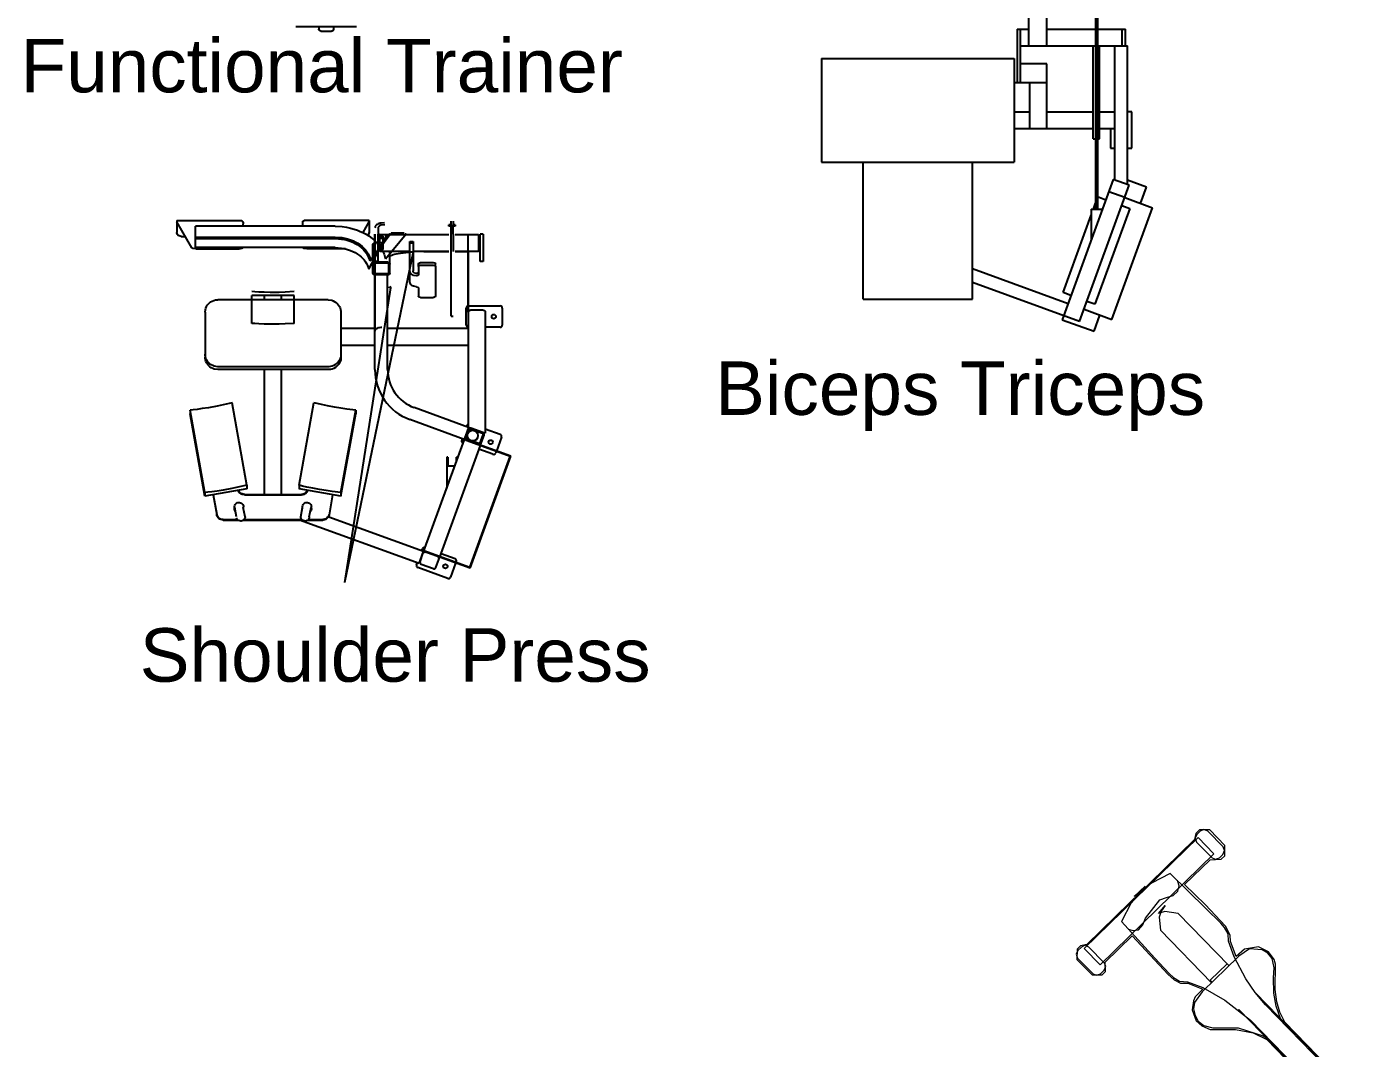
# Model space of a CAD drawing. Header units: millimetres. Extents: x 217.8 to 250.3, y 155.3 to 171.1.
# Drawn here: x 226.834 to 230.823, y 159.817 to 162.871 of the extents above; entities that cross this region are included whole.
import ezdxf

# ---------------------------------------------------------------- set-up
doc = ezdxf.new("R2010")
doc.units = ezdxf.units.MM
doc.layers.add('ARREDI_attrezzature', color=175, linetype='Continuous')
doc.layers.add('ATTREZZI', color=175, linetype='Continuous', lineweight=0)
doc.layers.add('TESTO', color=253, linetype='Continuous', lineweight=25)
doc.styles.get("Standard").update_dxf_attribs({"font": 'ARIAL.TTF'})

msp = doc.modelspace()

# ---------------------------------------------------------------- linework, layer by layer
at = {"layer": 'ARREDI_attrezzature', "linetype": 'Continuous'}
for p, q in [((229.8317, 162.8139), (229.8317, 163.1247)), ((229.8859, 162.8139), (229.8859, 163.0739)), ((230.0314, 162.9073), (230.0314, 162.3256)), ((230.0368, 162.9073), (230.0368, 162.3256)), ((229.7968, 162.8637), (229.7968, 162.7042)), ((229.7968, 162.8637), (229.8317, 162.8637)), ((229.8063, 162.8637), (229.8063, 162.7042)), ((229.8859, 162.8637), (230.0309, 162.8637)), ((230.0373, 162.8637), (230.1206, 162.8637)), ((230.1111, 162.8139), (230.1111, 162.8637)), ((230.1206, 162.8139), (230.1206, 162.8637)), ((229.8063, 162.8139), (230.127, 162.8139)), ((230.0246, 162.5356), (230.0246, 162.8139)), ((230.0436, 162.5356), (230.0436, 162.8139)), ((230.0889, 162.4126), (230.0889, 162.8139)), ((230.127, 162.3987), (230.127, 162.8139)), ((229.2118, 162.7764), (229.2118, 162.4659)), ((229.2118, 162.7764), (229.788, 162.7764)), ((229.788, 162.7764), (229.788, 162.4659)), ((229.8857, 162.7604), (229.8063, 162.7604)), ((229.8857, 162.5656), (229.8857, 162.7604)), ((229.788, 162.7042), (229.8857, 162.7042)), ((229.8349, 162.5656), (229.8349, 162.7042)), ((229.8349, 162.6155), (229.788, 162.6155)), ((230.0246, 162.6155), (229.8857, 162.6155)), ((230.0889, 162.6155), (230.0436, 162.6155)), ((230.1397, 162.6162), (230.127, 162.6162)), ((230.1397, 162.5082), (230.1397, 162.6162)), ((230.0246, 162.5656), (229.788, 162.5656)), ((230.0889, 162.5656), (230.0436, 162.5656)), ((230.0762, 162.5656), (230.0762, 162.5082)), ((230.0246, 162.5356), (230.0436, 162.5356)), ((230.0762, 162.5082), (230.0889, 162.5082)), ((230.127, 162.5082), (230.1397, 162.5082)), ((229.2118, 162.4659), (229.788, 162.4659)), ((229.3364, 162.0567), (229.3364, 162.4659)), ((229.6634, 162.0567), (229.6634, 162.4659)), ((230.0841, 162.4143), (229.9315, 161.9952)), ((229.9836, 161.9898), (230.1318, 162.397)), ((230.1318, 162.397), (230.0841, 162.4143)), ((230.1839, 162.3915), (230.127, 162.4122)), ((230.1662, 162.3431), (230.1839, 162.3915)), ((230.0247, 162.3256), (230.0314, 162.3439)), ((230.0368, 162.3632), (230.0621, 162.3539)), ((230.071, 162.3785), (230.1188, 162.3611)), ((230.1185, 162.3604), (230.2018, 162.3301)), ((229.934, 162.0762), (230.0181, 162.3073)), ((230.0181, 162.3256), (230.0181, 162.2331)), ((230.0181, 162.3256), (230.0518, 162.3256)), ((230.1337, 162.3279), (230.0294, 162.0415)), ((230.0802, 161.996), (230.2018, 162.3301)), ((230.1098, 162.3366), (230.1337, 162.3279)), ((229.9489, 162.0429), (229.6634, 162.1468)), ((229.9836, 161.9898), (229.6634, 162.1063)), ((229.9578, 162.0675), (229.934, 162.0762)), ((229.3364, 162.0567), (229.6634, 162.0567)), ((229.9969, 162.0263), (230.0802, 161.996)), ((230.0294, 162.0415), (230.0056, 162.0501)), ((229.9315, 161.9952), (230.027, 161.9605)), ((230.027, 161.9605), (230.0446, 162.0089))]:
    msp.add_line(p, q, dxfattribs=at)
at = {"layer": 'ARREDI_attrezzature'}
for p, q in [((227.8211, 162.8712), (227.6392, 162.8712)), ((227.7079, 162.8712), (227.7079, 162.8634)), ((227.7081, 162.8623), (227.7079, 162.8634)), ((227.7088, 162.8607), (227.7081, 162.8623)), ((227.7101, 162.8594), (227.7088, 162.8607)), ((227.714, 162.8581), (227.7101, 162.8594)), ((227.7497, 162.859), (227.7479, 162.8583)), ((227.7513, 162.8604), (227.7497, 162.859)), ((227.7524, 162.8634), (227.7513, 162.8604)), ((227.7524, 162.8712), (227.7524, 162.8634)), ((227.714, 162.8581), (227.7463, 162.8581)), ((227.7479, 162.8583), (227.7463, 162.8581)), ((227.2837, 162.2922), (227.2837, 162.2563)), ((227.2837, 162.2918), (227.4776, 162.2918)), ((227.3283, 162.2101), (227.2837, 162.2874)), ((227.7574, 162.2745), (227.3395, 162.2745)), ((227.3395, 162.2108), (227.3395, 162.2745)), ((227.4775, 162.2918), (227.4811, 162.2881)), ((227.4811, 162.2881), (227.4819, 162.2858)), ((227.4819, 162.2858), (227.4821, 162.2842)), ((227.4821, 162.2842), (227.4823, 162.2814)), ((227.4823, 162.2745), (227.4823, 162.2814)), ((227.6601, 162.2874), (227.6612, 162.2903)), ((227.6601, 162.2745), (227.6601, 162.2874)), ((227.6612, 162.2903), (227.6624, 162.2912)), ((227.6624, 162.2912), (227.6641, 162.2918)), ((227.6641, 162.2918), (227.6647, 162.2918)), ((227.8588, 162.2918), (227.6647, 162.2918)), ((227.7574, 162.2745), (227.7784, 162.2734)), ((227.7784, 162.2734), (227.7913, 162.2716)), ((227.7913, 162.2716), (227.8031, 162.2691)), ((227.8031, 162.2691), (227.8139, 162.2661)), ((227.8139, 162.2661), (227.8236, 162.2628)), ((227.8236, 162.2628), (227.8324, 162.2593)), ((227.8404, 162.2555), (227.8588, 162.2874)), ((227.8588, 162.2922), (227.8588, 162.2563)), ((227.8763, 162.2723), (227.876, 162.27)), ((227.8772, 162.2745), (227.8763, 162.2723)), ((227.8763, 162.2723), (227.8763, 162.2723)), ((227.8786, 162.2765), (227.8772, 162.2745)), ((227.8772, 162.2745), (227.8772, 162.2745)), ((227.8805, 162.2784), (227.8786, 162.2765)), ((227.8786, 162.2765), (227.8786, 162.2765)), ((227.8828, 162.28), (227.8805, 162.2784)), ((227.8805, 162.2784), (227.8805, 162.2784)), ((227.8856, 162.2815), (227.8828, 162.28)), ((227.8828, 162.28), (227.8828, 162.28)), ((227.8886, 162.2826), (227.8856, 162.2815)), ((227.8856, 162.2815), (227.8856, 162.2815)), ((227.8857, 162.2711), (227.8856, 162.27)), ((227.8857, 162.2711), (227.8856, 162.27)), ((227.8856, 162.27), (227.8856, 162.2506)), ((227.8861, 162.2722), (227.8857, 162.2711)), ((227.8861, 162.2722), (227.8857, 162.2711)), ((227.8857, 162.2711), (227.8857, 162.2711)), ((227.8857, 162.2711), (227.8857, 162.2711)), ((227.8868, 162.2733), (227.8861, 162.2722)), ((227.8868, 162.2733), (227.8861, 162.2722)), ((227.8861, 162.2722), (227.8861, 162.2722)), ((227.8861, 162.2722), (227.8861, 162.2722)), ((227.8878, 162.2743), (227.8868, 162.2733)), ((227.8878, 162.2743), (227.8868, 162.2733)), ((227.8868, 162.2733), (227.8868, 162.2733)), ((227.8868, 162.2733), (227.8868, 162.2733)), ((227.889, 162.2754), (227.8878, 162.2743)), ((227.889, 162.2754), (227.8878, 162.2743)), ((227.8878, 162.2743), (227.8878, 162.2743)), ((227.8878, 162.2743), (227.8878, 162.2743)), ((227.8918, 162.2835), (227.8886, 162.2826)), ((227.8886, 162.2826), (227.8886, 162.2826)), ((227.8903, 162.2763), (227.889, 162.2754)), ((227.8903, 162.2763), (227.889, 162.2754)), ((227.889, 162.2754), (227.889, 162.2754)), ((227.889, 162.2754), (227.889, 162.2754)), ((227.8918, 162.2771), (227.8903, 162.2763)), ((227.8918, 162.2771), (227.8903, 162.2763)), ((227.8903, 162.2763), (227.8903, 162.2763)), ((227.8903, 162.2763), (227.8903, 162.2763)), ((227.8951, 162.284), (227.8918, 162.2835)), ((227.8918, 162.2835), (227.8918, 162.2835)), ((227.8934, 162.2778), (227.8918, 162.2771)), ((227.8934, 162.2778), (227.8918, 162.2771)), ((227.8918, 162.2771), (227.8918, 162.2771)), ((227.8918, 162.2771), (227.8918, 162.2771)), ((227.8951, 162.2783), (227.8934, 162.2778)), ((227.8951, 162.2783), (227.8934, 162.2778)), ((227.8934, 162.2778), (227.8934, 162.2778)), ((227.8934, 162.2778), (227.8934, 162.2778)), ((227.9047, 162.2845), (227.8951, 162.284)), ((227.8951, 162.284), (227.8951, 162.284)), ((227.906, 162.2788), (227.8951, 162.2783)), ((227.8951, 162.2783), (227.8951, 162.2783)), ((227.8951, 162.2783), (227.8951, 162.2783)), ((228.0972, 162.2751), (228.0972, 162.2784)), ((228.1036, 162.2784), (228.0972, 162.2784)), ((228.0972, 162.2759), (228.1034, 162.2759)), ((228.1019, 162.2751), (228.0972, 162.2751)), ((228.1041, 162.2763), (228.1019, 162.2751)), ((228.1036, 162.0059), (228.1036, 162.2898)), ((228.1036, 162.199), (228.1036, 162.2898)), ((228.1041, 162.2763), (228.1072, 162.2769)), ((228.1072, 162.2769), (228.1087, 162.2766)), ((228.1087, 162.2766), (228.1094, 162.2763)), ((228.1094, 162.2763), (228.1116, 162.2751)), ((228.1099, 162.2898), (228.1099, 162.2772)), ((228.1163, 162.2784), (228.1099, 162.2784)), ((228.1099, 162.2514), (228.1099, 162.2772)), ((228.11, 162.2759), (228.1163, 162.2759)), ((228.1163, 162.2751), (228.1116, 162.2751)), ((228.1163, 162.2784), (228.1163, 162.2751)), ((227.2839, 162.2545), (227.2837, 162.2563)), ((227.2846, 162.2518), (227.2839, 162.2545)), ((227.2859, 162.2495), (227.2846, 162.2518)), ((227.2879, 162.2472), (227.2859, 162.2495)), ((227.2905, 162.2455), (227.2879, 162.2472)), ((227.2964, 162.2441), (227.2905, 162.2455)), ((227.2964, 162.2441), (227.3087, 162.2441)), ((227.3395, 162.242), (227.7574, 162.242)), ((227.3395, 162.2377), (227.7574, 162.2377)), ((227.7574, 162.242), (227.777, 162.2406)), ((227.7574, 162.2377), (227.7764, 162.2363)), ((227.7764, 162.2363), (227.7849, 162.2348)), ((227.777, 162.2406), (227.7857, 162.239)), ((227.7849, 162.2348), (227.7927, 162.233)), ((227.7857, 162.239), (227.7937, 162.2371)), ((227.7927, 162.233), (227.802, 162.23)), ((227.7937, 162.2371), (227.8032, 162.2341)), ((227.802, 162.23), (227.81, 162.2267)), ((227.8032, 162.2341), (227.8116, 162.2307)), ((227.81, 162.2267), (227.817, 162.2233)), ((227.8116, 162.2307), (227.8187, 162.2272)), ((227.817, 162.2233), (227.8229, 162.2199)), ((227.8187, 162.2272), (227.8249, 162.2236)), ((227.8249, 162.2236), (227.8318, 162.219)), ((227.8324, 162.2593), (227.8402, 162.2556)), ((227.8402, 162.2556), (227.8495, 162.2506)), ((227.8495, 162.2506), (227.8574, 162.2457)), ((227.8547, 162.2485), (227.8539, 162.2479)), ((227.8565, 162.2506), (227.8547, 162.2485)), ((227.8562, 162.249), (227.8547, 162.2474)), ((227.8576, 162.2511), (227.8562, 162.249)), ((227.8577, 162.2526), (227.8565, 162.2506)), ((227.8574, 162.146), (227.9125, 162.2503)), ((227.8574, 162.2457), (227.8642, 162.2408)), ((227.8588, 162.2563), (227.8576, 162.2511)), ((227.8588, 162.2576), (227.8577, 162.2526)), ((227.8604, 162.171), (227.9206, 162.2526)), ((227.8634, 162.1733), (227.924, 162.2535)), ((227.8642, 162.2408), (227.8718, 162.2346)), ((227.8697, 162.2212), (227.8735, 162.2244)), ((227.8697, 162.1353), (227.8697, 162.2212)), ((227.8718, 162.2346), (227.8779, 162.2289)), ((227.8735, 162.2244), (227.876, 162.2258)), ((227.876, 162.2267), (227.876, 162.2506)), ((227.876, 162.2506), (227.876, 161.9612)), ((227.876, 162.2197), (227.876, 162.2267)), ((227.8779, 162.2289), (227.8829, 162.2236)), ((227.8829, 162.2236), (227.8882, 162.2172)), ((227.8856, 162.1693), (227.8856, 162.2506)), ((227.9019, 162.2252), (227.8884, 162.2252)), ((227.8903, 162.2506), (227.8887, 162.2491)), ((227.8887, 162.2013), (227.8887, 162.2491)), ((227.8887, 162.246), (227.8895, 162.2452)), ((227.8903, 162.2448), (227.8887, 162.2436)), ((227.8903, 162.2414), (227.8887, 162.2404)), ((227.8887, 162.2413), (227.8895, 162.2407)), ((227.8887, 162.2384), (227.8895, 162.2379)), ((227.9007, 162.2452), (227.8895, 162.2452)), ((227.8895, 162.2052), (227.8895, 162.2452)), ((227.9007, 162.2407), (227.8895, 162.2407)), ((227.9007, 162.2379), (227.8895, 162.2379)), ((227.8902, 162.2503), (228.0972, 162.2503)), ((227.8903, 162.1998), (227.8903, 162.2506)), ((227.9007, 162.2052), (227.9007, 162.2452)), ((227.9075, 162.1774), (227.9694, 162.2516)), ((227.9168, 162.2503), (227.9175, 162.2514)), ((227.9175, 162.2514), (227.9179, 162.2512)), ((227.9179, 162.2512), (227.9179, 162.2512)), ((227.9179, 162.2512), (227.9182, 162.2509)), ((227.9182, 162.2509), (227.9182, 162.2509)), ((227.9182, 162.2509), (227.9185, 162.2507)), ((227.9185, 162.2507), (227.9222, 162.2509)), ((227.921, 162.2515), (227.9209, 162.2516)), ((227.9213, 162.2514), (227.921, 162.2515)), ((227.921, 162.2515), (227.921, 162.2515)), ((227.9216, 162.2512), (227.9213, 162.2514)), ((227.9213, 162.2514), (227.9213, 162.2514)), ((227.922, 162.251), (227.9216, 162.2512)), ((227.9216, 162.2512), (227.9216, 162.2512)), ((227.9222, 162.2509), (227.922, 162.251)), ((227.922, 162.251), (227.922, 162.251)), ((227.9222, 162.2509), (227.9222, 162.2509)), ((227.9636, 162.2535), (227.9244, 162.2535)), ((227.9636, 162.2515), (227.9244, 162.2515)), ((227.9694, 162.2509), (227.9662, 162.2507)), ((227.9695, 162.2513), (227.9694, 162.2516)), ((227.9694, 162.251), (227.9695, 162.2513)), ((227.9694, 162.2509), (227.9694, 162.251)), ((227.9694, 162.251), (227.9694, 162.251)), ((227.9694, 162.2509), (227.9694, 162.2509)), ((227.9695, 162.2513), (227.9695, 162.2513)), ((227.9799, 162.2246), (227.9913, 162.2246)), ((227.9808, 162.1086), (227.9808, 162.2292)), ((227.9808, 162.2292), (227.9903, 162.2292)), ((227.9808, 162.2267), (227.9903, 162.2267)), ((227.9903, 162.2292), (227.9903, 162.1409)), ((228.1099, 162.2514), (228.1099, 162.199)), ((228.1163, 162.2503), (228.1855, 162.2503)), ((228.1554, 162.0177), (228.1554, 162.2503)), ((228.1855, 162.2503), (228.1872, 162.2488)), ((228.1872, 162.2436), (228.1872, 162.2488)), ((228.1872, 162.2013), (228.1872, 162.2436)), ((228.1872, 162.2379), (228.1904, 162.2379)), ((228.1904, 162.1693), (228.1904, 162.2506)), ((228.1999, 162.2506), (228.1904, 162.2506)), ((228.1999, 162.2506), (228.1999, 162.1693)), ((227.3284, 162.2099), (227.3283, 162.2101)), ((227.3293, 162.2092), (227.3284, 162.2099)), ((227.331, 162.2085), (227.3293, 162.2092)), ((227.3328, 162.208), (227.331, 162.2085)), ((227.3408, 162.2072), (227.3328, 162.208)), ((227.7574, 162.2108), (227.3395, 162.2108)), ((227.3408, 162.2072), (227.4696, 162.2072)), ((227.4726, 162.2073), (227.4696, 162.2072)), ((227.476, 162.2076), (227.4726, 162.2073)), ((227.4783, 162.2081), (227.476, 162.2076)), ((227.48, 162.2086), (227.4783, 162.2081)), ((227.4814, 162.2093), (227.48, 162.2086)), ((227.4823, 162.2106), (227.4814, 162.2093)), ((227.4823, 162.2108), (227.4823, 162.2106)), ((227.6601, 162.2108), (227.6601, 162.2106)), ((227.6603, 162.2101), (227.6601, 162.2106)), ((227.6608, 162.2095), (227.6603, 162.2101)), ((227.6619, 162.2089), (227.6608, 162.2095)), ((227.6634, 162.2083), (227.6619, 162.2089)), ((227.6654, 162.2078), (227.6634, 162.2083)), ((227.6728, 162.2072), (227.6654, 162.2078)), ((227.7877, 162.2072), (227.6728, 162.2072)), ((227.7574, 162.2108), (227.7759, 162.2095)), ((227.7759, 162.2095), (227.7841, 162.208)), ((227.7841, 162.208), (227.7941, 162.2055)), ((227.9903, 162.1979), (227.7854, 161.2094)), ((227.7941, 162.2055), (227.8028, 162.2025)), ((227.8028, 162.2025), (227.8103, 162.1993)), ((227.8103, 162.1993), (227.8168, 162.196)), ((227.8168, 162.196), (227.8241, 162.1915)), ((227.8229, 162.2199), (227.8297, 162.2153)), ((227.8241, 162.1915), (227.8301, 162.1871)), ((227.8297, 162.2153), (227.8351, 162.211)), ((227.8301, 162.1871), (227.8349, 162.1831)), ((227.8318, 162.219), (227.8374, 162.2145)), ((227.8349, 162.1831), (227.8399, 162.1781)), ((227.8351, 162.211), (227.8408, 162.2057)), ((227.8374, 162.2145), (227.8433, 162.209)), ((227.8408, 162.2057), (227.8451, 162.2009)), ((227.8433, 162.209), (227.8477, 162.2041)), ((227.8451, 162.2009), (227.8494, 162.1954)), ((227.8477, 162.2041), (227.8521, 162.1984)), ((227.8494, 162.1954), (227.8532, 162.1894)), ((227.8521, 162.1984), (227.856, 162.1922)), ((227.8532, 162.1894), (227.8563, 162.1833)), ((227.856, 162.1922), (227.8592, 162.186)), ((227.8563, 162.1833), (227.8584, 162.178)), ((227.8592, 162.186), (227.8613, 162.1805)), ((227.876, 162.1693), (227.876, 162.2197)), ((227.8882, 162.2172), (227.8935, 162.2099)), ((227.8887, 162.212), (227.8895, 162.2125)), ((227.8903, 162.209), (227.8887, 162.21)), ((227.8887, 162.2091), (227.8895, 162.2097)), ((227.8903, 162.2056), (227.8887, 162.2068)), ((227.8887, 162.2044), (227.8895, 162.2052)), ((227.8903, 162.1998), (227.8887, 162.2013)), ((227.8903, 162.1999), (227.8888, 162.2015)), ((227.9007, 162.2125), (227.8895, 162.2125)), ((227.9007, 162.2097), (227.8895, 162.2097)), ((227.9007, 162.2052), (227.8895, 162.2052)), ((227.8903, 162.1999), (227.9808, 162.1999)), ((227.8935, 162.2099), (227.8971, 162.2038)), ((227.8971, 162.2038), (227.9005, 162.1973)), ((227.9005, 162.1973), (227.9033, 162.1908)), ((227.9033, 162.1908), (227.9059, 162.1831)), ((227.9059, 162.1831), (227.9075, 162.1774)), ((227.9205, 162.1353), (227.9205, 162.1999)), ((227.9205, 162.1863), (227.9262, 162.1886)), ((227.9262, 162.1886), (227.9306, 162.1899)), ((227.9306, 162.1899), (227.935, 162.1911)), ((227.935, 162.1911), (227.9395, 162.192)), ((227.9395, 162.192), (227.9452, 162.1931)), ((227.9452, 162.1931), (227.9524, 162.1943)), ((227.9524, 162.1943), (227.9605, 162.1954)), ((227.9605, 162.1954), (227.9686, 162.1963)), ((227.9686, 162.1963), (227.9777, 162.1971)), ((227.9777, 162.1971), (227.9808, 162.1973)), ((227.9808, 162.1984), (227.9903, 162.1984)), ((227.9903, 162.1999), (228.0972, 162.1999)), ((228.0221, 162.1988), (228.0972, 162.1988)), ((228.1163, 162.1999), (228.1857, 162.1999)), ((228.1163, 162.1988), (228.1547, 162.1988)), ((228.1554, 162.1999), (228.1554, 161.674)), ((228.1857, 162.1999), (228.1872, 162.2014)), ((228.1872, 162.2125), (228.1904, 162.2125)), ((227.8399, 162.1781), (227.8437, 162.1737)), ((227.8437, 162.1737), (227.8475, 162.1686)), ((227.8475, 162.1686), (227.8509, 162.163)), ((227.8509, 162.163), (227.8537, 162.1574)), ((227.8537, 162.1574), (227.8556, 162.1525)), ((227.8556, 162.1525), (227.8574, 162.146)), ((227.8584, 162.178), (227.86, 162.1727)), ((227.86, 162.1727), (227.8604, 162.171)), ((227.8613, 162.1805), (227.863, 162.1751)), ((227.863, 162.1751), (227.8634, 162.1733)), ((227.8697, 162.1608), (227.8708, 162.1643)), ((227.8708, 162.1643), (227.8719, 162.1655)), ((227.8719, 162.1655), (227.8739, 162.1666)), ((227.8727, 162.1608), (227.8737, 162.163)), ((227.8727, 162.1353), (227.8727, 162.1608)), ((227.8737, 162.163), (227.8748, 162.1637)), ((227.8739, 162.1666), (227.8758, 162.1669)), ((227.8748, 162.1637), (227.8758, 162.1638)), ((227.9144, 162.1669), (227.8758, 162.1669)), ((227.9144, 162.1638), (227.8758, 162.1638)), ((227.8856, 162.1693), (227.876, 162.1693)), ((227.9144, 162.1669), (227.9184, 162.1654)), ((227.9144, 162.1638), (227.9168, 162.1627)), ((227.9168, 162.1627), (227.9173, 162.1616)), ((227.9173, 162.1616), (227.9174, 162.1608)), ((227.9174, 162.1353), (227.9174, 162.1608)), ((227.9184, 162.1654), (227.9196, 162.1639)), ((227.9196, 162.1639), (227.9204, 162.1621)), ((227.9204, 162.1621), (227.9205, 162.1608)), ((228.0062, 162.1618), (228.0074, 162.1641)), ((228.0062, 162.1545), (228.0062, 162.1618)), ((228.0062, 162.1545), (228.0074, 162.1568)), ((228.0062, 162.1545), (228.0062, 162.1302)), ((228.0074, 162.1641), (228.0085, 162.165)), ((228.0074, 162.1568), (228.0085, 162.1576)), ((228.0085, 162.165), (228.0106, 162.1657)), ((228.0085, 162.1576), (228.0106, 162.1583)), ((228.0106, 162.1657), (228.0126, 162.1659)), ((228.0106, 162.1583), (228.0126, 162.1585)), ((228.0126, 162.1659), (228.0507, 162.1659)), ((228.0126, 162.1585), (228.0507, 162.1585)), ((228.0507, 162.1659), (228.0548, 162.1649)), ((228.0507, 162.1585), (228.0548, 162.1575)), ((228.0548, 162.1649), (228.0561, 162.1639)), ((228.0548, 162.1575), (228.0561, 162.1565)), ((228.0561, 162.1639), (228.0569, 162.1627)), ((228.0561, 162.1565), (228.0569, 162.1553)), ((228.0569, 162.1627), (228.057, 162.1618)), ((228.0569, 162.1553), (228.057, 162.1545)), ((228.057, 162.1545), (228.057, 162.1618)), ((228.057, 162.1545), (228.057, 162.0656)), ((228.1999, 162.1693), (228.1904, 162.1693)), ((227.8698, 162.1341), (227.8697, 162.1353)), ((227.8705, 162.1323), (227.8698, 162.1341)), ((227.8718, 162.1308), (227.8705, 162.1323)), ((227.8758, 162.1293), (227.8718, 162.1308)), ((227.8728, 162.1346), (227.8727, 162.1353)), ((227.8734, 162.1334), (227.8728, 162.1346)), ((227.8758, 162.1323), (227.8734, 162.1334)), ((227.9144, 162.1323), (227.8758, 162.1323)), ((227.9144, 162.1293), (227.8758, 162.1293)), ((227.876, 161.8459), (227.876, 162.1293)), ((227.9141, 161.8459), (227.9141, 162.1293)), ((227.9154, 162.1325), (227.9144, 162.1323)), ((227.9162, 162.1296), (227.9144, 162.1293)), ((227.9165, 162.1331), (227.9154, 162.1325)), ((227.9182, 162.1307), (227.9162, 162.1296)), ((227.9174, 162.1353), (227.9165, 162.1331)), ((227.9194, 162.1319), (227.9182, 162.1307)), ((227.9205, 162.1353), (227.9194, 162.1319)), ((227.9808, 162.1402), (227.9808, 162.1409)), ((227.9813, 162.1377), (227.9808, 162.1402)), ((227.9808, 162.1078), (227.9808, 162.1086)), ((227.9813, 162.1053), (227.9808, 162.1078)), ((227.9824, 162.135), (227.9813, 162.1377)), ((227.9824, 162.1027), (227.9813, 162.1053)), ((227.9839, 162.1329), (227.9824, 162.135)), ((227.9839, 162.1006), (227.9824, 162.1027)), ((227.9857, 162.1311), (227.9839, 162.1329)), ((227.9887, 162.129), (227.9857, 162.1311)), ((227.9919, 162.1276), (227.9887, 162.129)), ((227.9905, 162.1396), (227.9903, 162.1409)), ((227.9913, 162.1377), (227.9905, 162.1396)), ((227.9927, 162.1361), (227.9913, 162.1377)), ((227.9999, 162.1262), (227.9919, 162.1276)), ((227.9948, 162.1347), (227.9927, 162.1361)), ((227.9999, 162.1336), (227.9948, 162.1347)), ((228.0018, 162.1338), (227.9999, 162.1336)), ((228.0018, 162.1264), (227.9999, 162.1262)), ((228.0039, 162.1345), (228.0018, 162.1338)), ((228.0039, 162.1271), (228.0018, 162.1264)), ((228.0051, 162.1353), (228.0039, 162.1345)), ((228.0051, 162.1279), (228.0039, 162.1271)), ((228.0062, 162.1376), (228.0051, 162.1353)), ((228.0062, 162.1302), (228.0051, 162.1279)), ((227.5167, 162.0785), (227.5077, 162.0791)), ((227.6347, 162.0679), (227.5077, 162.0679)), ((227.5077, 161.9841), (227.5077, 162.0679)), ((227.5286, 162.0778), (227.5167, 162.0785)), ((227.5448, 162.0771), (227.5286, 162.0778)), ((227.563, 162.0767), (227.5448, 162.0771)), ((227.5458, 162.0548), (227.5458, 162.0679)), ((227.5899, 162.0769), (227.563, 162.0767)), ((227.6079, 162.0775), (227.5899, 162.0769)), ((227.5966, 162.0548), (227.5966, 162.0679)), ((227.6347, 162.0791), (227.6079, 162.0775)), ((227.6347, 161.9841), (227.6347, 162.0679)), ((227.9222, 162.09), (227.7854, 161.2094)), ((227.9185, 162.0897), (227.9211, 162.093)), ((227.9211, 162.093), (227.9229, 162.0938)), ((227.9229, 162.0938), (227.9244, 162.094)), ((227.9857, 162.0987), (227.9839, 162.1006)), ((227.9887, 162.0967), (227.9857, 162.0987)), ((227.9919, 162.0953), (227.9887, 162.0967)), ((227.9999, 162.0939), (227.9919, 162.0953)), ((227.9999, 162.0939), (228.004, 162.0929)), ((228.004, 162.0929), (228.0053, 162.0919)), ((228.0053, 162.0919), (228.0061, 162.0907)), ((228.0061, 162.0907), (228.0062, 162.0899)), ((228.0062, 162.0899), (228.0062, 162.0656)), ((228.0063, 162.0648), (228.0062, 162.0656)), ((228.0071, 162.0636), (228.0063, 162.0648)), ((228.0084, 162.0626), (228.0071, 162.0636)), ((228.0126, 162.0616), (228.0084, 162.0626)), ((228.0126, 162.0616), (228.0507, 162.0616)), ((228.0526, 162.0618), (228.0507, 162.0616)), ((228.0547, 162.0625), (228.0526, 162.0618)), ((228.0559, 162.0633), (228.0547, 162.0625)), ((228.057, 162.0656), (228.0559, 162.0633)), ((227.368, 162.0173), (227.3689, 162.0251)), ((227.3689, 162.0251), (227.3703, 162.03)), ((227.3703, 162.03), (227.3723, 162.0345)), ((227.3723, 162.0345), (227.3747, 162.0385)), ((227.3747, 162.0385), (227.3774, 162.0419)), ((227.3774, 162.0419), (227.3811, 162.0455)), ((227.3811, 162.0455), (227.3847, 162.0483)), ((227.3847, 162.0483), (227.3892, 162.0509)), ((227.3892, 162.0509), (227.3942, 162.0529)), ((227.3942, 162.0529), (227.3991, 162.0542)), ((227.3991, 162.0542), (227.4044, 162.0548)), ((227.4044, 162.0548), (227.4061, 162.0548)), ((227.7363, 162.0548), (227.4061, 162.0548)), ((227.7363, 162.0548), (227.7471, 162.0533)), ((227.7471, 162.0533), (227.7516, 162.0517)), ((227.7516, 162.0517), (227.7566, 162.049)), ((227.7566, 162.049), (227.7606, 162.0462)), ((227.7606, 162.0462), (227.7646, 162.0424)), ((227.7646, 162.0424), (227.7675, 162.0389)), ((227.7675, 162.0389), (227.7701, 162.0347)), ((227.7701, 162.0347), (227.7721, 162.0302)), ((227.7721, 162.0302), (227.7734, 162.0258)), ((227.7734, 162.0258), (227.7743, 162.0208)), ((228.1491, 161.9791), (228.1491, 162.0299)), ((228.1554, 162.0363), (228.2507, 162.0363)), ((228.1565, 162.0212), (228.1577, 162.0225)), ((228.1577, 162.0225), (228.1597, 162.0236)), ((228.1597, 162.0236), (228.1615, 162.0239)), ((228.2001, 162.0239), (228.1615, 162.0239)), ((228.2001, 162.0239), (228.2041, 162.0224)), ((228.2041, 162.0224), (228.2054, 162.0208)), ((228.257, 162.0299), (228.257, 161.9791)), ((227.368, 162.0173), (227.368, 161.8834)), ((227.5167, 161.9835), (227.5077, 161.9841)), ((227.5286, 161.9828), (227.5167, 161.9835)), ((227.5448, 161.9821), (227.5286, 161.9828)), ((227.563, 161.9817), (227.5448, 161.9821)), ((227.5899, 161.9819), (227.563, 161.9817)), ((227.6079, 161.9825), (227.5899, 161.9819)), ((227.6347, 161.9841), (227.6079, 161.9825)), ((227.7743, 162.0208), (227.7744, 162.0173)), ((227.7744, 162.0173), (227.7744, 161.8834)), ((228.1036, 162.0059), (228.1099, 162.0059)), ((228.1554, 162.0177), (228.1565, 162.0212)), ((228.2054, 162.0208), (228.2061, 162.0189)), ((228.2061, 162.0189), (228.2062, 162.0177)), ((228.2062, 162.0177), (228.2062, 161.6556)), ((227.7744, 161.9696), (227.876, 161.9696)), ((227.876, 161.9612), (227.8774, 161.9655)), ((227.876, 161.9612), (227.8774, 161.9655)), ((227.8774, 161.9655), (227.8789, 161.9673)), ((227.8774, 161.9655), (227.8789, 161.9673)), ((227.8789, 161.9673), (227.8807, 161.9687)), ((227.8789, 161.9673), (227.8807, 161.9687)), ((227.8807, 161.9687), (227.8833, 161.9702)), ((227.8807, 161.9687), (227.8833, 161.9702)), ((227.8833, 161.9702), (227.8865, 161.9715)), ((227.8833, 161.9702), (227.8865, 161.9715)), ((227.8865, 161.9715), (227.8899, 161.9723)), ((227.8865, 161.9715), (227.8899, 161.9723)), ((227.8899, 161.9723), (227.8951, 161.9727)), ((227.8899, 161.9723), (227.8951, 161.9727)), ((227.8951, 161.9727), (227.897, 161.9727)), ((227.9141, 161.9696), (228.1554, 161.9696)), ((228.2507, 161.9728), (228.2062, 161.9728)), ((227.7744, 161.9188), (227.876, 161.9188)), ((227.9141, 161.9188), (228.1554, 161.9188)), ((227.3682, 161.8887), (227.368, 161.8922)), ((227.3682, 161.8798), (227.368, 161.8834)), ((227.369, 161.8837), (227.3682, 161.8887)), ((227.369, 161.8749), (227.3682, 161.8798)), ((227.3704, 161.8793), (227.369, 161.8837)), ((227.3704, 161.8705), (227.369, 161.8749)), ((227.3724, 161.8748), (227.3704, 161.8793)), ((227.3724, 161.8659), (227.3704, 161.8705)), ((227.375, 161.8706), (227.3724, 161.8748)), ((227.375, 161.8618), (227.3724, 161.8659)), ((227.3778, 161.8671), (227.375, 161.8706)), ((227.3819, 161.8633), (227.3778, 161.8671)), ((227.3859, 161.8604), (227.3819, 161.8633)), ((227.7614, 161.8639), (227.7578, 161.8612)), ((227.7651, 161.8676), (227.7614, 161.8639)), ((227.7678, 161.871), (227.7651, 161.8676)), ((227.7678, 161.8622), (227.7651, 161.8588)), ((227.7702, 161.8749), (227.7678, 161.871)), ((227.7702, 161.8661), (227.7678, 161.8622)), ((227.7722, 161.8794), (227.7702, 161.8749)), ((227.7722, 161.8706), (227.7702, 161.8661)), ((227.7736, 161.8844), (227.7722, 161.8794)), ((227.7736, 161.8756), (227.7722, 161.8706)), ((227.7744, 161.8922), (227.7736, 161.8844)), ((227.7744, 161.8834), (227.7736, 161.8756)), ((227.3778, 161.8583), (227.375, 161.8618)), ((227.3819, 161.8544), (227.3778, 161.8583)), ((227.3859, 161.8516), (227.3819, 161.8544)), ((227.3909, 161.8578), (227.3859, 161.8604)), ((227.3909, 161.849), (227.3859, 161.8516)), ((227.3954, 161.8562), (227.3909, 161.8578)), ((227.3954, 161.8474), (227.3909, 161.849)), ((227.4061, 161.8547), (227.3954, 161.8562)), ((227.4061, 161.8459), (227.3954, 161.8474)), ((227.7363, 161.8547), (227.4061, 161.8547)), ((227.7363, 161.8459), (227.4061, 161.8459)), ((227.5458, 161.4729), (227.5458, 161.8459)), ((227.5966, 161.4712), (227.5966, 161.8459)), ((227.7381, 161.8547), (227.7363, 161.8547)), ((227.7381, 161.8459), (227.7363, 161.8459)), ((227.7434, 161.8553), (227.7381, 161.8547)), ((227.7434, 161.8465), (227.7381, 161.8459)), ((227.7483, 161.8566), (227.7434, 161.8553)), ((227.7483, 161.8478), (227.7434, 161.8465)), ((227.7533, 161.8586), (227.7483, 161.8566)), ((227.7533, 161.8498), (227.7483, 161.8478)), ((227.7578, 161.8612), (227.7533, 161.8586)), ((227.7578, 161.8524), (227.7533, 161.8498)), ((227.7614, 161.8551), (227.7578, 161.8524)), ((227.7651, 161.8588), (227.7614, 161.8551)), ((227.4486, 161.7467), (227.4221, 161.7404)), ((227.4927, 161.5003), (227.4486, 161.7467)), ((227.6493, 161.5003), (227.6934, 161.7467)), ((227.7033, 161.7442), (227.6934, 161.7467)), ((227.7166, 161.7412), (227.7033, 161.7442)), ((227.3323, 161.7258), (227.3236, 161.725)), ((227.3236, 161.725), (227.3236, 161.7137)), ((227.3677, 161.4786), (227.3236, 161.725)), ((227.3677, 161.4674), (227.3236, 161.7137)), ((227.344, 161.7272), (227.3323, 161.7258)), ((227.3598, 161.7293), (227.344, 161.7272)), ((227.3778, 161.732), (227.3598, 161.7293)), ((227.4043, 161.7368), (227.3778, 161.732)), ((227.4221, 161.7404), (227.4043, 161.7368)), ((227.7345, 161.7374), (227.7166, 161.7412)), ((227.7547, 161.7336), (227.7345, 161.7374)), ((227.7745, 161.7304), (227.7547, 161.7336)), ((227.7744, 161.4786), (227.8185, 161.725)), ((227.7744, 161.4674), (227.8185, 161.7137)), ((227.7922, 161.7279), (227.7745, 161.7304)), ((227.8185, 161.725), (227.7922, 161.7279)), ((227.8185, 161.725), (227.8185, 161.7137)), ((228.1562, 161.6732), (227.9935, 161.7325)), ((228.1432, 161.6374), (227.9805, 161.6967)), ((228.1562, 161.6732), (228.1432, 161.6374)), ((228.146, 161.643), (228.1549, 161.6674)), ((228.1489, 161.642), (228.1578, 161.6663)), ((228.151, 161.6752), (228.1532, 161.6812)), ((228.1554, 161.674), (228.2062, 161.6556)), ((228.1979, 161.655), (228.1617, 161.6682)), ((228.199, 161.6578), (228.1627, 161.671)), ((228.2062, 161.6687), (228.2508, 161.6525)), ((228.0218, 161.3017), (228.1437, 161.6366)), ((228.1358, 161.6335), (228.1379, 161.6394)), ((228.1914, 161.6192), (228.1437, 161.6366)), ((228.2801, 161.5859), (228.1491, 161.6336)), ((228.2824, 161.5869), (228.1497, 161.6352)), ((228.187, 161.6249), (228.1507, 161.6381)), ((228.1909, 161.6267), (228.1998, 161.6511)), ((228.1938, 161.6257), (228.2026, 161.65)), ((228.2546, 161.6443), (228.2394, 161.6026)), ((228.0698, 161.2851), (228.1914, 161.6192)), ((228.0909, 161.5844), (228.0909, 161.4915)), ((228.0939, 161.5844), (228.0909, 161.5844)), ((228.0939, 161.5844), (228.0939, 161.557)), ((228.1193, 161.5844), (228.1193, 161.5696)), ((228.1193, 161.5844), (228.1223, 161.5844)), ((228.1223, 161.5844), (228.1223, 161.578)), ((228.1594, 161.2543), (228.2801, 161.5859)), ((228.1605, 161.2521), (228.2824, 161.5869)), ((228.2291, 161.5928), (228.1873, 161.608)), ((228.2388, 161.6009), (228.2372, 161.5966)), ((228.0939, 161.557), (228.0909, 161.557)), ((228.1147, 161.557), (228.0909, 161.557)), ((227.4927, 161.4891), (227.3677, 161.4674)), ((227.3764, 161.4795), (227.3677, 161.4786)), ((227.3677, 161.4786), (227.3677, 161.4674)), ((227.3881, 161.4808), (227.3764, 161.4795)), ((227.404, 161.4829), (227.3881, 161.4808)), ((227.3924, 161.4717), (227.4031, 161.4117)), ((227.3927, 161.4717), (227.4031, 161.4133)), ((227.4219, 161.4857), (227.404, 161.4829)), ((227.4484, 161.4904), (227.4219, 161.4857)), ((227.4662, 161.4941), (227.4484, 161.4904)), ((227.4927, 161.5003), (227.4662, 161.4941)), ((227.4685, 161.4822), (227.4675, 161.4847)), ((227.4691, 161.4826), (227.4681, 161.4848)), ((227.4704, 161.4789), (227.4685, 161.4822)), ((227.4711, 161.4798), (227.4691, 161.4826)), ((227.4728, 161.4763), (227.4704, 161.4789)), ((227.4732, 161.4776), (227.4711, 161.4798)), ((227.4757, 161.4741), (227.4728, 161.4763)), ((227.4758, 161.4757), (227.4732, 161.4776)), ((227.479, 161.4725), (227.4757, 161.4741)), ((227.4786, 161.4743), (227.4758, 161.4757)), ((227.4858, 161.4729), (227.4786, 161.4743)), ((227.4858, 161.4712), (227.479, 161.4725)), ((227.4858, 161.4729), (227.6562, 161.4729)), ((227.4858, 161.4712), (227.4858, 161.4729)), ((227.4858, 161.4712), (227.6562, 161.4712)), ((227.4927, 161.5003), (227.4927, 161.4891)), ((227.6493, 161.5003), (227.6493, 161.4891)), ((227.6592, 161.4979), (227.6493, 161.5003)), ((227.7744, 161.4674), (227.6493, 161.4891)), ((227.6562, 161.4712), (227.6562, 161.4729)), ((227.6575, 161.4729), (227.6562, 161.4729)), ((227.6573, 161.4713), (227.6562, 161.4712)), ((227.6606, 161.4717), (227.6573, 161.4713)), ((227.6614, 161.4736), (227.6575, 161.4729)), ((227.6725, 161.4948), (227.6592, 161.4979)), ((227.6636, 161.4727), (227.6606, 161.4717)), ((227.6649, 161.4749), (227.6614, 161.4736)), ((227.6665, 161.4742), (227.6636, 161.4727)), ((227.6681, 161.477), (227.6649, 161.4749)), ((227.669, 161.4761), (227.6665, 161.4742)), ((227.6707, 161.4795), (227.6681, 161.477)), ((227.6716, 161.4789), (227.669, 161.4761)), ((227.6739, 161.4848), (227.6707, 161.4795)), ((227.6745, 161.4847), (227.6716, 161.4789)), ((227.6904, 161.4911), (227.6725, 161.4948)), ((227.7106, 161.4873), (227.6904, 161.4911)), ((227.7304, 161.4841), (227.7106, 161.4873)), ((227.7481, 161.4816), (227.7304, 161.4841)), ((227.7496, 161.4717), (227.7389, 161.4117)), ((227.7744, 161.4786), (227.7481, 161.4816)), ((227.7744, 161.4786), (227.7744, 161.4674)), ((227.4561, 161.4359), (227.4572, 161.441)), ((227.4561, 161.4296), (227.4561, 161.4359)), ((227.4565, 161.4284), (227.4561, 161.4312)), ((227.4562, 161.4288), (227.4561, 161.4296)), ((227.4566, 161.4262), (227.4562, 161.4288)), ((227.4588, 161.4234), (227.4565, 161.4284)), ((227.4592, 161.4212), (227.4566, 161.4262)), ((227.4623, 161.4056), (227.4567, 161.4337)), ((227.4572, 161.441), (227.4583, 161.4431)), ((227.4583, 161.4431), (227.4599, 161.445)), ((227.4599, 161.445), (227.4625, 161.4471)), ((227.4625, 161.4471), (227.4654, 161.4484)), ((227.4654, 161.4484), (227.4684, 161.449)), ((227.4684, 161.449), (227.4712, 161.4489)), ((227.4712, 161.4489), (227.4743, 161.4481)), ((227.4743, 161.4481), (227.4767, 161.4469)), ((227.4767, 161.4469), (227.4789, 161.445)), ((227.4789, 161.445), (227.4807, 161.4427)), ((227.4807, 161.4427), (227.4819, 161.4404)), ((227.4819, 161.4404), (227.4826, 161.4378)), ((227.4877, 161.4056), (227.4821, 161.4337)), ((227.4826, 161.4378), (227.4827, 161.4359)), ((227.4827, 161.4296), (227.4827, 161.4359)), ((227.6544, 161.4056), (227.6599, 161.4337)), ((227.6593, 161.4359), (227.6604, 161.441)), ((227.6593, 161.4296), (227.6593, 161.4359)), ((227.6604, 161.441), (227.6615, 161.4431)), ((227.6615, 161.4431), (227.6631, 161.445)), ((227.6631, 161.445), (227.6657, 161.4471)), ((227.6657, 161.4471), (227.6686, 161.4484)), ((227.6686, 161.4484), (227.6716, 161.449)), ((227.6716, 161.449), (227.6744, 161.4489)), ((227.6744, 161.4489), (227.6775, 161.4481)), ((227.6775, 161.4481), (227.6799, 161.4469)), ((227.6797, 161.4056), (227.6853, 161.4337)), ((227.6799, 161.4469), (227.6821, 161.445)), ((227.6821, 161.445), (227.6839, 161.4427)), ((227.6838, 161.4243), (227.6833, 161.4234)), ((227.685, 161.4248), (227.6835, 161.4221)), ((227.6851, 161.4267), (227.6838, 161.4243)), ((227.6839, 161.4427), (227.6851, 161.4404)), ((227.6859, 161.4296), (227.685, 161.4248)), ((227.6851, 161.4404), (227.6858, 161.4378)), ((227.6859, 161.4312), (227.6851, 161.4267)), ((227.6858, 161.4378), (227.6859, 161.4359)), ((227.6859, 161.4296), (227.6859, 161.4359)), ((227.4031, 161.4117), (227.4031, 161.4133)), ((227.4037, 161.4109), (227.4031, 161.4133)), ((227.4037, 161.4093), (227.4031, 161.4117)), ((227.4051, 161.4077), (227.4037, 161.4109)), ((227.4051, 161.406), (227.4037, 161.4093)), ((227.407, 161.405), (227.4051, 161.4077)), ((227.407, 161.4033), (227.4051, 161.406)), ((227.4094, 161.4024), (227.407, 161.405)), ((227.4094, 161.4008), (227.407, 161.4033)), ((227.4122, 161.4004), (227.4094, 161.4024)), ((227.4122, 161.3988), (227.4094, 161.4008)), ((227.4151, 161.3991), (227.4122, 161.4004)), ((227.4151, 161.3974), (227.4122, 161.3988)), ((227.4219, 161.3978), (227.4151, 161.3991)), ((227.4219, 161.3962), (227.4151, 161.3974)), ((227.4219, 161.3978), (227.465, 161.3978)), ((227.4219, 161.3962), (227.4219, 161.3978)), ((227.4219, 161.3962), (227.4666, 161.3962)), ((227.4631, 161.4012), (227.4625, 161.4031)), ((227.4625, 161.4031), (227.4625, 161.4031)), ((227.4644, 161.3986), (227.4631, 161.4012)), ((227.4663, 161.3964), (227.4644, 161.3986)), ((227.4689, 161.3946), (227.4663, 161.3964)), ((227.4749, 161.3931), (227.4689, 161.3946)), ((227.4758, 161.3931), (227.4749, 161.3931)), ((227.4785, 161.3936), (227.4758, 161.3931)), ((227.4809, 161.3946), (227.4785, 161.3936)), ((227.4832, 161.3961), (227.4809, 161.3946)), ((227.485, 161.398), (227.4832, 161.3961)), ((227.4833, 161.3962), (227.6587, 161.3962)), ((227.4849, 161.3978), (227.6571, 161.3978)), ((227.4866, 161.4006), (227.485, 161.398)), ((227.4877, 161.4056), (227.4866, 161.4006)), ((228.0084, 161.266), (227.6509, 161.3962)), ((227.6545, 161.4035), (227.6544, 161.4056)), ((227.6554, 161.4006), (227.6545, 161.4035)), ((227.6569, 161.3982), (227.6554, 161.4006)), ((227.659, 161.396), (227.6569, 161.3982)), ((227.6615, 161.3944), (227.659, 161.396)), ((227.6671, 161.3931), (227.6615, 161.3944)), ((227.6682, 161.3931), (227.6671, 161.3931)), ((227.6712, 161.3937), (227.6682, 161.3931)), ((227.6738, 161.3949), (227.6712, 161.3937)), ((227.676, 161.3967), (227.6738, 161.3949)), ((227.6755, 161.3962), (227.7201, 161.3962)), ((227.6776, 161.3986), (227.676, 161.3967)), ((227.6771, 161.3978), (227.7201, 161.3978)), ((227.6795, 161.4031), (227.6776, 161.3986)), ((227.6797, 161.4056), (227.6795, 161.4031)), ((227.6835, 161.4221), (227.6828, 161.4212)), ((227.7215, 161.3979), (227.7201, 161.3978)), ((227.7201, 161.3962), (227.7201, 161.3978)), ((227.7215, 161.3962), (227.7201, 161.3962)), ((227.7254, 161.3986), (227.7215, 161.3979)), ((227.7254, 161.3969), (227.7215, 161.3962)), ((227.7289, 161.3999), (227.7254, 161.3986)), ((227.7289, 161.3983), (227.7254, 161.3969)), ((227.7322, 161.402), (227.7289, 161.3999)), ((227.7322, 161.4004), (227.7289, 161.3983)), ((227.7347, 161.4045), (227.7322, 161.402)), ((227.7347, 161.4029), (227.7322, 161.4004)), ((227.7365, 161.407), (227.7347, 161.4045)), ((227.7365, 161.4053), (227.7347, 161.4029)), ((227.7389, 161.4133), (227.7365, 161.407)), ((227.7389, 161.4117), (227.7365, 161.4053)), ((228.0214, 161.3019), (227.7377, 161.4051)), ((227.7389, 161.4117), (227.7389, 161.4133)), ((228.0158, 161.3039), (228.018, 161.3099)), ((228.1594, 161.2543), (228.0227, 161.3041)), ((228.0006, 161.2621), (228.0028, 161.2681)), ((228.0084, 161.266), (228.0214, 161.3019)), ((228.0109, 161.2716), (228.0197, 161.296)), ((228.0508, 161.2506), (228.0145, 161.2638)), ((228.1605, 161.2521), (228.0221, 161.3024)), ((228.0586, 161.2543), (228.0674, 161.2786)), ((228.0739, 161.2963), (228.1156, 161.2811)), ((228.1175, 161.2677), (228.1021, 161.2252)), ((228.1194, 161.2729), (228.1181, 161.2694)), ((228.0939, 161.2214), (228.0044, 161.254))]:
    msp.add_line(p, q, dxfattribs=at)
for centre, radius in [((228.2316, 162.0045), 0.00635), ((228.1684, 161.6487), 0.0159), ((228.2221, 161.6291), 0.00635), ((228.0869, 161.2578), 0.00635)]:
    msp.add_circle(centre, radius, dxfattribs=at)
for centre, radius, start, end in [((228.1554, 162.0299), 0.00635, 90, 180), ((228.2507, 162.0299), 0.00635, 0, 90), ((228.1554, 161.9791), 0.00635, 180, 270), ((228.2507, 161.9791), 0.00635, 270, 0), ((228.0348, 161.8459), 0.1588, 180.0035, 250.0035), ((228.0348, 161.8459), 0.1207, 180.0046, 250.0046), ((228.1591, 161.6791), 0.00635, 125.6794, 160), ((228.1606, 161.6653), 0.0061, 70, 160), ((228.1606, 161.6653), 0.00305, 70, 160), ((228.1418, 161.6313), 0.00635, 160, 250), ((228.1518, 161.641), 0.0061, 160, 250), ((228.1518, 161.641), 0.00305, 160, 250), ((228.188, 161.6277), 0.0061, 250, 340), ((228.188, 161.6277), 0.00305, 250, 340), ((228.1969, 161.6521), 0.00305, 340, 70), ((228.1969, 161.6521), 0.0061, 340, 70), ((228.2486, 161.6465), 0.00635, 340, 70), ((228.2313, 161.5988), 0.00635, 250, 340), ((228.024, 161.3077), 0.00635, 70, 160), ((228.0166, 161.2696), 0.0061, 160, 250), ((228.0254, 161.2939), 0.0061, 70, 160), ((228.0617, 161.2807), 0.0061, 340, 70), ((228.1135, 161.2751), 0.00635, 340, 70), ((228.0066, 161.26), 0.00635, 160, 250), ((228.0529, 161.2564), 0.0061, 250, 340), ((228.0961, 161.2274), 0.00635, 250, 340)]:
    msp.add_arc(centre, radius, start, end, dxfattribs=at)
at = {"layer": 'ATTREZZI'}
for p, q in [((230.342, 160.4702), (230.3311, 160.4596)), ((230.3726, 160.4699), (230.342, 160.4702)), ((230.4179, 160.4234), (230.3726, 160.4699)), ((230.3272, 160.4416), (230.1942, 160.312)), ((230.3311, 160.4596), (230.3272, 160.4416)), ((230.4066, 160.3821), (230.4175, 160.3928)), ((230.4175, 160.3928), (230.4179, 160.4234)), ((230.2976, 160.3062), (230.3742, 160.3808)), ((230.3742, 160.3808), (230.4066, 160.3821)), ((230.1942, 160.312), (230.1326, 160.2519)), ((230.1987, 160.311), (230.1469, 160.2712)), ((230.254, 160.34), (230.1987, 160.311)), ((230.3615, 160.2352), (230.254, 160.34)), ((230.1801, 160.3017), (230.138, 160.2518)), ((230.1469, 160.2712), (230.1801, 160.3017)), ((230.3589, 160.2469), (230.2976, 160.3062)), ((230.1326, 160.2519), (230.0051, 160.1275)), ((230.138, 160.2518), (230.1085, 160.1964)), ((230.4202, 160.1822), (230.3589, 160.2469)), ((230.4059, 160.1914), (230.3615, 160.2352)), ((230.1085, 160.1964), (230.2088, 160.0862)), ((230.4174, 160.1778), (230.4059, 160.1914)), ((230.0602, 160.0746), (230.1404, 160.1528)), ((230.1404, 160.1528), (230.2487, 160.038)), ((230.428, 160.1596), (230.4174, 160.1778)), ((230.4343, 160.155), (230.4202, 160.1822)), ((230.4286, 160.1371), (230.428, 160.1596)), ((230.4349, 160.1361), (230.4343, 160.155)), ((229.9761, 160.1135), (229.9757, 160.0829)), ((229.9861, 160.1233), (229.9761, 160.1135)), ((230.0051, 160.1275), (229.9861, 160.1233)), ((230.446, 160.0901), (230.4286, 160.1371)), ((230.4523, 160.0909), (230.4349, 160.1361)), ((230.4769, 160.1131), (230.4523, 160.0909)), ((230.5184, 160.1198), (230.4769, 160.1131)), ((230.5488, 160.105), (230.5184, 160.1198)), ((229.9757, 160.0829), (230.021, 160.0365)), ((230.0607, 160.0467), (230.0602, 160.0746)), ((230.2088, 160.0862), (230.2514, 160.0407)), ((230.4812, 160.0249), (230.446, 160.0901)), ((230.5656, 160.0823), (230.5488, 160.105)), ((230.5699, 160.0687), (230.5656, 160.0823)), ((230.5689, 159.9932), (230.5699, 160.0687)), ((230.021, 160.0365), (230.0507, 160.037)), ((230.0507, 160.037), (230.0607, 160.0467)), ((230.2487, 160.038), (230.2664, 160.0216)), ((230.2514, 160.0407), (230.2647, 160.0288)), ((230.2647, 160.0288), (230.2826, 160.0178)), ((230.2664, 160.0216), (230.2852, 160.0115)), ((230.2826, 160.0178), (230.306, 160.0157)), ((230.2852, 160.0115), (230.3077, 160.0121)), ((230.306, 160.0157), (230.3525, 159.9989)), ((230.3077, 160.0121), (230.3525, 159.9935)), ((230.3525, 159.9935), (230.3288, 159.9704)), ((230.3525, 159.9989), (230.4177, 159.9612)), ((230.5085, 159.984), (230.4812, 160.0249)), ((230.573, 159.9562), (230.5689, 159.9932)), ((230.3241, 159.9588), (230.3202, 159.9319)), ((230.3288, 159.9704), (230.3241, 159.9588)), ((230.4177, 159.9612), (230.4943, 159.9008)), ((230.8037, 159.6814), (230.5085, 159.984)), ((230.5396, 159.9468), (230.5085, 159.984)), ((230.5825, 159.9246), (230.573, 159.9562)), ((230.3202, 159.9319), (230.3324, 159.8993)), ((230.4597, 159.9328), (230.7531, 159.6319)), ((230.8232, 159.6559), (230.5396, 159.9468)), ((230.5974, 159.8947), (230.5825, 159.9246)), ((230.3324, 159.8993), (230.3493, 159.8838)), ((230.3493, 159.8838), (230.3743, 159.8727)), ((230.3743, 159.8727), (230.4499, 159.8735)), ((230.4499, 159.8735), (230.5029, 159.8629)), ((230.4943, 159.9008), (230.778, 159.61)), ((230.8117, 159.675), (230.5974, 159.8947)), ((230.5029, 159.8629), (230.5431, 159.8435)), ((230.5431, 159.8435), (230.7583, 159.6229))]:
    msp.add_line(p, q, dxfattribs=at)
for points in [[(230.3446, 160.4657), (230.3346, 160.4559), (230.3291, 160.4452), (230.3334, 160.4335), (230.3796, 160.3861), (230.3904, 160.3823), (230.4021, 160.3867), (230.4121, 160.3965), (230.4168, 160.4081), (230.4133, 160.4189), (230.3672, 160.4663), (230.3555, 160.471), (230.3446, 160.4657)], [(230.3381, 160.4469), (229.9977, 160.115), (230.0448, 160.0667), (230.3852, 160.3986), (230.3381, 160.4469)], [(230.1289, 160.1736), (230.1442, 160.1689), (230.1595, 160.1715), (230.1723, 160.1857), (230.1806, 160.2063), (230.2236, 160.2606), (230.2431, 160.2673), (230.263, 160.2742), (230.2776, 160.2866), (230.2814, 160.3028), (230.2762, 160.319)], [(230.4304, 160.0642), (230.2785, 160.22), (230.239, 160.2259), (230.22, 160.2199), (230.2396, 160.2442), (230.2277, 160.2273), (230.2211, 160.2085), (230.2252, 160.1697), (230.3779, 160.013)], [(229.9897, 160.1196), (229.9787, 160.109), (229.9732, 160.0983), (229.9776, 160.0865), (230.0237, 160.0391), (230.0345, 160.0354), (230.0462, 160.0397), (230.0572, 160.0504), (230.0618, 160.062), (230.0574, 160.072), (230.0113, 160.1194), (230.0005, 160.1249), (229.9897, 160.1196)], [(230.5933, 159.8916), (230.5849, 159.9057), (230.5719, 159.9427), (230.5643, 159.9815), (230.564, 160.0274), (230.5653, 160.0571), (230.5593, 160.0851), (230.5469, 160.1014), (230.53, 160.1115), (230.4913, 160.1147), (230.4595, 160.0926), (230.4195, 160.0536), (230.3888, 160.0237), (230.3497, 159.9855), (230.3268, 159.9543), (230.3247, 159.9345), (230.329, 159.9155), (230.3387, 159.8983), (230.3547, 159.8855), (230.3816, 159.878), (230.4113, 159.8785), (230.4581, 159.8779), (230.5324, 159.8545), (230.5509, 159.8428)], [(230.4304, 160.0642), (230.4251, 160.0697), (230.3744, 160.0202)], [(230.3744, 160.0202), (230.3797, 160.0148)], [(230.5103, 159.9822), (230.5085, 159.984)], [(230.5102, 159.9821), (230.5103, 159.9822)], [(230.4578, 159.931), (230.4597, 159.9328)]]:
    msp.add_lwpolyline(points, dxfattribs=at)

# ---------------------------------------------------------------- texts
at = {"layer": 'TESTO'}
for s, p in [('Functional Trainer', (226.8162, 162.6749)), ('Biceps Triceps', (228.8934, 161.7106)), ('Shoulder Press', (227.1725, 160.9129))]:
    msp.add_text(s, height=0.16, dxfattribs=at).set_placement(p)

doc.saveas('drawing.dxf')
